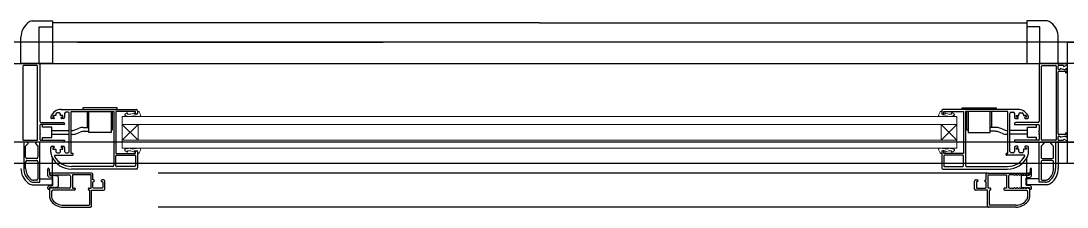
# Model space of a CAD drawing. Header units: millimetres. Extents: x 1.3 to 27.5, y 1.1 to 13.6.
# Drawn here: x 5.726 to 6.519, y 10.564 to 10.705 of the extents above; entities that cross this region are included whole.
import ezdxf

# ---------------------------------------------------------------- set-up
doc = ezdxf.new("R2010")
doc.units = ezdxf.units.MM
for name, color, linetype in [('U-00-Carpinteria-Ventana-Hoja', 1, 'Continuous'), ('U-00-Carpinteria-Ventana-Marco', 2, 'Continuous'), ('U-00-Carpinteria-Ventana-Vano', 1, 'Continuous'), ('U-00-Muro-PANELES MADERA', 36, 'Continuous')]:
    doc.layers.add(name, color=color, linetype=linetype)
doc.layers.add('U-00-Carpinteria-Ventana-Vidrio', color=132, linetype='Continuous', lineweight=9, transparency=0.8)

msp = doc.modelspace()

# ---------------------------------------------------------------- linework, layer by layer
at = {"layer": 'U-00-Carpinteria-Ventana-Hoja'}
for p, q in [((5.7986, 10.63904), (5.77271, 10.63904)), ((5.77271, 10.63904), (5.77271, 10.63775)), ((5.7986, 10.63775), (5.7986, 10.63904)), ((6.43947, 10.63775), (6.43947, 10.63904)), ((6.43947, 10.63904), (6.46536, 10.63904)), ((6.46536, 10.63904), (6.46536, 10.63775)), ((5.75061, 10.63078), (5.74927, 10.63078)), ((5.74991, 10.63217), (5.74991, 10.63197)), ((5.74991, 10.63197), (5.75061, 10.63197)), ((5.7522, 10.63317), (5.75071, 10.63317)), ((5.7522, 10.63416), (5.7522, 10.63317)), ((5.75461, 10.63516), (5.7532, 10.63516)), ((5.7556, 10.63317), (5.7556, 10.63416)), ((5.75737, 10.63317), (5.7556, 10.63317)), ((5.75632, 10.63774), (5.81304, 10.63775)), ((5.75667, 10.63197), (5.75737, 10.63197)), ((5.75787, 10.63078), (5.75667, 10.63078)), ((5.75737, 10.63197), (5.75737, 10.63317)), ((5.75887, 10.63476), (5.75887, 10.63177)), ((5.76136, 10.63575), (5.75986, 10.63575)), ((5.76235, 10.60588), (5.76235, 10.63476)), ((5.76385, 10.60439), (5.76385, 10.63625)), ((5.76385, 10.63625), (5.79611, 10.63625)), ((5.77271, 10.63775), (5.7986, 10.63775)), ((5.7762, 10.6241), (5.7762, 10.63625)), ((5.77729, 10.62012), (5.77729, 10.63625)), ((5.79402, 10.63625), (5.79402, 10.62012)), ((5.79512, 10.62261), (5.79512, 10.63625)), ((5.79611, 10.63625), (5.79611, 10.59542)), ((5.81254, 10.63625), (5.7976, 10.63625)), ((5.7976, 10.63625), (5.7976, 10.60439)), ((5.81254, 10.63426), (5.81254, 10.63625)), ((5.81329, 10.63426), (5.81254, 10.63426)), ((5.81404, 10.63675), (5.81404, 10.63501)), ((6.42404, 10.63675), (6.42404, 10.63501)), ((6.42478, 10.63426), (6.42553, 10.63426)), ((6.48175, 10.63774), (6.42503, 10.63775)), ((6.42553, 10.63426), (6.42553, 10.63625)), ((6.42553, 10.63625), (6.44047, 10.63625)), ((6.46536, 10.63775), (6.43947, 10.63775)), ((6.44047, 10.63625), (6.44047, 10.60439)), ((6.47422, 10.63625), (6.44196, 10.63625)), ((6.44196, 10.63625), (6.44196, 10.59542)), ((6.44296, 10.62261), (6.44296, 10.63625)), ((6.44405, 10.63625), (6.44405, 10.62012)), ((6.46078, 10.62012), (6.46078, 10.63625)), ((6.46188, 10.6241), (6.46188, 10.63625)), ((6.47422, 10.60439), (6.47422, 10.63625)), ((6.47572, 10.60588), (6.47572, 10.63476)), ((6.47671, 10.63575), (6.47821, 10.63575)), ((6.4792, 10.63476), (6.4792, 10.63177)), ((6.4802, 10.63078), (6.4814, 10.63078)), ((6.4807, 10.63197), (6.4807, 10.63317)), ((6.4807, 10.63317), (6.48247, 10.63317)), ((6.4814, 10.63197), (6.4807, 10.63197)), ((6.48247, 10.63317), (6.48247, 10.63416)), ((6.48346, 10.63516), (6.48487, 10.63516)), ((6.48587, 10.63416), (6.48587, 10.63317)), ((6.48587, 10.63317), (6.48736, 10.63317)), ((6.48817, 10.63197), (6.48746, 10.63197)), ((6.48746, 10.63078), (6.4888, 10.63078)), ((6.48817, 10.63217), (6.48817, 10.63197)), ((5.74214, 10.6243), (5.74214, 10.62629)), ((5.74911, 10.6243), (5.74214, 10.6243)), ((5.74911, 10.61634), (5.74911, 10.6243)), ((5.76734, 10.62242), (5.76992, 10.62349)), ((5.77298, 10.6241), (5.77729, 10.6241)), ((6.46509, 10.6241), (6.46078, 10.6241)), ((6.47073, 10.62242), (6.46815, 10.62349)), ((6.48896, 10.61634), (6.48896, 10.6243)), ((6.48896, 10.6243), (6.49593, 10.6243)), ((6.49593, 10.6243), (6.49593, 10.62629)), ((5.74214, 10.61434), (5.74214, 10.61634)), ((5.74214, 10.61634), (5.74911, 10.61634)), ((5.74911, 10.62181), (5.76235, 10.62181)), ((5.74911, 10.61883), (5.76235, 10.61883)), ((5.76385, 10.62181), (5.76429, 10.62181)), ((5.76385, 10.61883), (5.76493, 10.61883)), ((5.76799, 10.61944), (5.77057, 10.62051)), ((5.77362, 10.62112), (5.77729, 10.62112)), ((5.79402, 10.62012), (5.77729, 10.62012)), ((5.79402, 10.62211), (5.79462, 10.62211)), ((6.44405, 10.62211), (6.44345, 10.62211)), ((6.44405, 10.62012), (6.46078, 10.62012)), ((6.46445, 10.62112), (6.46078, 10.62112)), ((6.47008, 10.61944), (6.4675, 10.62051)), ((6.47422, 10.61883), (6.47314, 10.61883)), ((6.47422, 10.62181), (6.47378, 10.62181)), ((6.48896, 10.62181), (6.47572, 10.62181)), ((6.48896, 10.61883), (6.47572, 10.61883)), ((6.49593, 10.61634), (6.48896, 10.61634)), ((6.49593, 10.61434), (6.49593, 10.61634)), ((5.74831, 10.60529), (5.74831, 10.60887)), ((5.74931, 10.60986), (5.75058, 10.60986)), ((5.75058, 10.60867), (5.74991, 10.60867)), ((5.74991, 10.60867), (5.74991, 10.60747)), ((5.74991, 10.60747), (5.75217, 10.60747)), ((5.75217, 10.60747), (5.75217, 10.60588)), ((5.75565, 10.60588), (5.75565, 10.60747)), ((5.75565, 10.60747), (5.75737, 10.60747)), ((5.7567, 10.60986), (5.75787, 10.60986)), ((5.75737, 10.60867), (5.7567, 10.60867)), ((5.75737, 10.60747), (5.75737, 10.60867)), ((5.75887, 10.60887), (5.75887, 10.60588)), ((6.4792, 10.60887), (6.4792, 10.60588)), ((6.48137, 10.60986), (6.4802, 10.60986)), ((6.4807, 10.60747), (6.4807, 10.60867)), ((6.4807, 10.60867), (6.48137, 10.60867)), ((6.48242, 10.60747), (6.4807, 10.60747)), ((6.48242, 10.60588), (6.48242, 10.60747)), ((6.48817, 10.60747), (6.4859, 10.60747)), ((6.4859, 10.60747), (6.4859, 10.60588)), ((6.48876, 10.60986), (6.48749, 10.60986)), ((6.48749, 10.60867), (6.48817, 10.60867)), ((6.48817, 10.60867), (6.48817, 10.60747)), ((6.48976, 10.60529), (6.48976, 10.60887)), ((5.75161, 10.60289), (5.76484, 10.60289)), ((5.75317, 10.60489), (5.75465, 10.60489)), ((5.75986, 10.60489), (5.76136, 10.60489)), ((5.76484, 10.60439), (5.76385, 10.60439)), ((5.76534, 10.60339), (5.76534, 10.60389)), ((5.7976, 10.60439), (5.81254, 10.60439)), ((5.7976, 10.59493), (5.7976, 10.6024)), ((5.7981, 10.60289), (5.81204, 10.60289)), ((5.81254, 10.60439), (5.81254, 10.60638)), ((5.81254, 10.60638), (5.81329, 10.60638)), ((5.81254, 10.60239), (5.81254, 10.59493)), ((5.81404, 10.60563), (5.81404, 10.59343)), ((6.42404, 10.60563), (6.42404, 10.59343)), ((6.42553, 10.60638), (6.42478, 10.60638)), ((6.42553, 10.60439), (6.42553, 10.60638)), ((6.44047, 10.60439), (6.42553, 10.60439)), ((6.42553, 10.60239), (6.42553, 10.59493)), ((6.43997, 10.60289), (6.42603, 10.60289)), ((6.44047, 10.59493), (6.44047, 10.6024)), ((6.47273, 10.60339), (6.47273, 10.60389)), ((6.47323, 10.60439), (6.47422, 10.60439)), ((6.48646, 10.60289), (6.47323, 10.60289)), ((6.47821, 10.60489), (6.47671, 10.60489)), ((6.48491, 10.60489), (6.48342, 10.60489)), ((5.79512, 10.59443), (5.76413, 10.59443)), ((5.81304, 10.59244), (5.76413, 10.59244)), ((5.81204, 10.59443), (5.7981, 10.59443)), ((6.42503, 10.59244), (6.47394, 10.59244)), ((6.42603, 10.59443), (6.43997, 10.59443)), ((6.44296, 10.59443), (6.47394, 10.59443))]:
    msp.add_line(p, q, dxfattribs=at)
for centre, radius, start, end in [((5.74927, 10.63177), 0.000996, 160.52212, 269.99998), ((5.75631, 10.62928), 0.00846, 89.93343, 160.52212), ((5.75074, 10.63232), 0.000846, 92.10616, 190.20202), ((5.75061, 10.63137), 0.000597, 269.99998, 89.99998), ((5.7532, 10.63416), 0.000996, 89.99998, 179.99998), ((5.75461, 10.63416), 0.000996, 359.99998, 89.99998), ((5.75667, 10.63137), 0.000597, 89.99998, 269.99998), ((5.75787, 10.63177), 0.000996, 269.99998, 359.99998), ((5.75986, 10.63476), 0.000996, 90.0006, 179.99998), ((5.76136, 10.63476), 0.000996, 359.99998, 90.0006), ((5.81304, 10.63675), 0.000996, 359.99998, 90.00078), ((5.81329, 10.63501), 0.000747, 269.99998, 359.99998), ((6.42503, 10.63675), 0.000996, 89.99922, 180.00002), ((6.42478, 10.63501), 0.000747, 180.00002, 270.00002), ((6.47671, 10.63476), 0.000996, 89.9994, 180.00002), ((6.47821, 10.63476), 0.000996, 0.00002, 89.9994), ((6.4802, 10.63177), 0.000996, 180.00002, 270.00002), ((6.4814, 10.63137), 0.000597, 270.00002, 90.00002), ((6.48176, 10.62928), 0.00846, 19.47788, 90.06657), ((6.48346, 10.63416), 0.000996, 90.00002, 180.00002), ((6.48487, 10.63416), 0.000996, 0.00002, 90.00002), ((6.48746, 10.63137), 0.000597, 90.00002, 270.00002), ((6.48733, 10.63232), 0.000846, 349.79798, 87.89384), ((6.4888, 10.63177), 0.000996, 270.00002, 19.47788), ((5.77298, 10.61614), 0.00797, 89.99998, 112.55684), ((6.46509, 10.61614), 0.00797, 67.44316, 90.00002), ((5.76429, 10.62978), 0.00797, 269.99998, 292.55684), ((5.76493, 10.62679), 0.00797, 269.99998, 292.55684), ((5.77362, 10.61315), 0.00797, 89.99998, 112.55684), ((5.79462, 10.62261), 0.000498, 269.99998, 359.99998), ((6.44345, 10.62261), 0.000498, 180.00002, 270.00002), ((6.46445, 10.61315), 0.00797, 67.44316, 90.00002), ((6.47314, 10.62679), 0.00797, 247.44316, 270.00002), ((6.47378, 10.62978), 0.00797, 247.44316, 270.00002), ((5.74931, 10.60887), 0.000996, 89.99998, 179.99998), ((5.75058, 10.60927), 0.000597, 269.99998, 89.99998), ((5.7567, 10.60927), 0.000597, 89.99998, 269.99998), ((5.75787, 10.60887), 0.000996, 359.99998, 89.99998), ((6.4802, 10.60887), 0.000996, 90.00002, 180.00002), ((6.48137, 10.60927), 0.000597, 270.00002, 90.00002), ((6.48749, 10.60927), 0.000597, 90.00002, 270.00002), ((6.48876, 10.60887), 0.000996, 0.00002, 90.00002), ((5.75628, 10.60529), 0.00797, 179.99998, 206.28646), ((5.76413, 10.60917), 0.01673, 206.28646, 269.99998), ((5.75161, 10.6024), 0.000498, 89.9992, 208.39246), ((5.76413, 10.60917), 0.01474, 208.39246, 269.99998), ((5.75317, 10.60588), 0.000996, 179.99998, 269.99998), ((5.75465, 10.60588), 0.000996, 269.99998, 359.99998), ((5.75986, 10.60588), 0.000996, 179.99998, 269.99935), ((5.76136, 10.60588), 0.000996, 269.99935, 359.99998), ((5.76484, 10.60389), 0.000498, 359.99917, 89.99998), ((5.76484, 10.60339), 0.000498, 269.99917, 359.99917), ((5.7981, 10.6024), 0.000498, 89.99917, 179.99998), ((5.81204, 10.60239), 0.000498, 359.99998, 89.99917), ((5.81329, 10.60563), 0.000747, 359.99998, 89.99998), ((6.42478, 10.60563), 0.000747, 90.00002, 180.00002), ((6.42603, 10.60239), 0.000498, 90.00083, 180.00002), ((6.43997, 10.6024), 0.000498, 0.00002, 90.00083), ((6.47323, 10.60389), 0.000498, 90.00002, 180.00083), ((6.47323, 10.60339), 0.000498, 180.00083, 270.00083), ((6.47394, 10.60917), 0.01474, 270.00002, 331.60754), ((6.47394, 10.60917), 0.01673, 270.00002, 333.71354), ((6.47671, 10.60588), 0.000996, 180.00002, 270.00065), ((6.47821, 10.60588), 0.000996, 270.00065, 0.00002), ((6.48342, 10.60588), 0.000996, 180.00002, 270.00002), ((6.48491, 10.60588), 0.000996, 270.00002, 0.00002), ((6.48646, 10.6024), 0.000498, 331.60754, 90.0008), ((6.48179, 10.60529), 0.00797, 333.71354, 0.00002), ((5.79512, 10.59542), 0.000996, 269.99998, 359.99998), ((5.7981, 10.59493), 0.000498, 179.99998, 269.99998), ((5.81204, 10.59493), 0.000498, 269.99998, 359.99998), ((5.81304, 10.59343), 0.000996, 269.99998, 359.99998), ((6.42503, 10.59343), 0.000996, 180.00002, 270.00002), ((6.42603, 10.59493), 0.000498, 180.00002, 270.00002), ((6.43997, 10.59493), 0.000498, 270.00002, 0.00002), ((6.44296, 10.59542), 0.000996, 180.00002, 270.00002)]:
    msp.add_arc(centre, radius, start, end, dxfattribs=at)
at = {"layer": 'U-00-Carpinteria-Ventana-Marco'}
for p, q in [((5.73425, 10.70496), (5.74961, 10.70496)), ((5.74961, 10.70496), (5.74961, 10.6726)), ((6.11904, 10.70346), (5.74961, 10.70346)), ((6.11904, 10.70346), (6.48846, 10.70346)), ((6.48846, 10.70496), (6.48846, 10.6726)), ((6.50382, 10.70496), (6.48846, 10.70496)), ((5.73965, 10.6726), (5.73965, 10.70048)), ((5.73965, 10.70048), (5.74961, 10.70048)), ((6.49842, 10.70048), (6.48846, 10.70048)), ((6.49842, 10.6726), (6.49842, 10.70048)), ((5.72571, 10.6726), (5.72571, 10.69251)), ((6.51236, 10.6726), (6.51236, 10.69251)), ((5.71904, 10.6726), (5.74015, 10.6726)), ((5.74961, 10.6726), (5.72571, 10.6726)), ((5.7272, 10.67061), (5.7272, 10.61484)), ((5.73786, 10.67111), (5.7277, 10.67111)), ((5.73835, 10.61484), (5.73835, 10.67061)), ((5.74015, 10.6726), (5.74015, 10.62878)), ((6.48846, 10.6726), (6.51236, 10.6726)), ((6.51904, 10.6726), (6.49792, 10.6726)), ((6.49792, 10.6726), (6.49792, 10.62878)), ((6.49972, 10.61484), (6.49972, 10.67061)), ((6.50021, 10.67111), (6.51037, 10.67111)), ((6.51087, 10.67061), (6.51087, 10.61484)), ((6.51236, 10.66842), (6.51236, 10.67091)), ((6.51286, 10.6714), (6.51595, 10.6714)), ((6.51595, 10.6714), (6.51636, 10.67068)), ((6.51704, 10.6705), (6.51879, 10.67151)), ((6.51904, 10.67194), (6.51904, 10.6726)), ((6.51904, 10.6726), (6.51904, 10.67194)), ((6.51236, 10.64422), (6.51236, 10.66623)), ((6.51356, 10.66792), (6.51286, 10.66792)), ((6.51286, 10.66672), (6.51784, 10.66672)), ((6.51356, 10.66812), (6.51356, 10.66792)), ((6.51455, 10.66861), (6.51406, 10.66861)), ((6.51715, 10.66792), (6.51455, 10.66861)), ((6.51804, 10.66792), (6.51715, 10.66792)), ((6.51784, 10.66672), (6.51784, 10.66553)), ((6.51784, 10.66553), (6.51904, 10.66622)), ((6.51904, 10.66861), (6.51804, 10.66861)), ((6.51804, 10.66861), (6.51804, 10.66792)), ((6.51904, 10.66622), (6.51904, 10.66861)), ((6.51236, 10.61922), (6.51236, 10.64422)), ((5.74015, 10.6258), (5.74015, 10.62181)), ((5.75887, 10.62629), (5.74064, 10.62629)), ((5.74114, 10.62779), (5.75787, 10.62779)), ((5.75887, 10.62679), (5.75887, 10.62629)), ((6.4792, 10.62679), (6.4792, 10.62629)), ((6.4792, 10.62629), (6.49743, 10.62629)), ((6.49693, 10.62779), (6.4802, 10.62779)), ((6.49792, 10.6258), (6.49792, 10.62181)), ((5.74015, 10.62181), (5.74064, 10.62132)), ((5.74064, 10.62132), (5.74015, 10.62082)), ((5.74015, 10.62082), (5.74015, 10.61982)), ((5.74015, 10.61982), (5.74064, 10.61932)), ((5.74064, 10.61932), (5.74015, 10.61883)), ((5.74015, 10.61883), (5.74015, 10.61484)), ((6.49792, 10.62181), (6.49743, 10.62132)), ((6.49743, 10.62132), (6.49792, 10.62082)), ((6.49792, 10.61982), (6.49743, 10.61932)), ((6.49743, 10.61932), (6.49792, 10.61883)), ((6.49792, 10.62082), (6.49792, 10.61982)), ((6.49792, 10.61883), (6.49792, 10.61484)), ((6.51236, 10.61454), (6.51236, 10.61703)), ((6.51244, 10.6156), (6.51244, 10.61559)), ((6.51784, 10.61873), (6.51286, 10.61873)), ((6.51286, 10.61753), (6.51356, 10.61753)), ((6.51356, 10.61753), (6.51356, 10.61733)), ((6.51406, 10.61684), (6.51455, 10.61684)), ((6.51455, 10.61684), (6.51715, 10.61753)), ((6.51636, 10.61477), (6.51595, 10.61405)), ((6.51879, 10.61394), (6.51704, 10.61495)), ((6.51715, 10.61753), (6.51804, 10.61753)), ((6.51904, 10.61923), (6.51784, 10.61992)), ((6.51784, 10.61992), (6.51784, 10.61873)), ((6.51804, 10.61753), (6.51804, 10.61684)), ((6.51804, 10.61684), (6.51904, 10.61684)), ((6.51904, 10.61684), (6.51904, 10.61923)), ((5.75787, 10.61285), (5.71904, 10.61285)), ((5.74961, 10.61285), (5.72571, 10.61285)), ((5.7277, 10.61434), (5.73786, 10.61434)), ((5.7278, 10.61285), (5.7278, 10.59293)), ((5.72899, 10.61285), (5.7278, 10.61285)), ((5.73128, 10.61245), (5.72899, 10.61285)), ((5.72929, 10.60986), (5.73128, 10.61185)), ((5.72929, 10.6014), (5.72929, 10.60986)), ((5.73128, 10.61185), (5.73128, 10.61245)), ((5.73895, 10.61285), (5.73666, 10.61245)), ((5.73666, 10.61245), (5.73666, 10.61185)), ((5.73666, 10.61185), (5.73865, 10.60986)), ((5.73865, 10.60986), (5.73865, 10.6014)), ((5.74015, 10.61285), (5.73895, 10.61285)), ((5.74015, 10.58248), (5.74015, 10.61285)), ((5.74064, 10.61434), (5.75887, 10.61434)), ((5.75887, 10.61434), (5.75887, 10.61385)), ((6.49743, 10.61434), (6.4792, 10.61434)), ((6.4792, 10.61434), (6.4792, 10.61385)), ((6.4802, 10.61285), (6.51904, 10.61285)), ((6.48846, 10.61285), (6.51236, 10.61285)), ((6.49792, 10.58248), (6.49792, 10.61285)), ((6.49792, 10.61285), (6.49912, 10.61285)), ((6.49912, 10.61285), (6.50141, 10.61245)), ((6.50141, 10.61185), (6.49942, 10.60986)), ((6.49942, 10.60986), (6.49942, 10.6014)), ((6.51037, 10.61434), (6.50021, 10.61434)), ((6.50141, 10.61245), (6.50141, 10.61185)), ((6.50679, 10.61245), (6.50908, 10.61285)), ((6.50679, 10.61185), (6.50679, 10.61245)), ((6.50878, 10.60986), (6.50679, 10.61185)), ((6.50878, 10.6014), (6.50878, 10.60986)), ((6.50908, 10.61285), (6.51027, 10.61285)), ((6.51027, 10.61285), (6.51027, 10.59293)), ((6.51236, 10.61285), (6.51236, 10.59293)), ((6.51595, 10.61405), (6.51286, 10.61405)), ((6.51904, 10.61285), (6.51904, 10.61351)), ((6.51904, 10.61285), (6.51904, 10.61351)), ((6.55787, 10.61285), (6.51904, 10.61285)), ((5.73766, 10.6004), (5.73029, 10.6004)), ((5.73029, 10.59891), (5.73766, 10.59891)), ((5.74961, 10.58049), (5.74961, 10.60087)), ((6.48846, 10.58049), (6.48846, 10.60087)), ((6.50041, 10.6004), (6.50778, 10.6004)), ((6.50778, 10.59891), (6.50041, 10.59891)), ((5.72929, 10.59293), (5.72929, 10.59791)), ((5.73865, 10.59791), (5.73865, 10.58497)), ((5.74599, 10.58734), (5.74599, 10.59244)), ((5.74649, 10.59294), (5.74653, 10.59294)), ((5.74703, 10.59248), (5.74737, 10.58838)), ((6.49104, 10.59248), (6.4907, 10.58838)), ((6.49158, 10.59294), (6.49154, 10.59294)), ((6.49208, 10.58734), (6.49208, 10.59244)), ((6.49942, 10.59791), (6.49942, 10.58497)), ((6.50878, 10.59293), (6.50878, 10.59791)), ((5.73766, 10.58397), (5.73544, 10.58397)), ((5.74015, 10.58497), (5.74961, 10.58497)), ((5.74954, 10.58602), (5.74687, 10.58636)), ((5.77935, 10.58945), (5.74824, 10.58945)), ((5.74824, 10.58796), (5.74848, 10.58796)), ((5.74836, 10.58746), (5.74898, 10.58746)), ((5.74848, 10.58796), (5.74898, 10.58746)), ((5.74898, 10.58746), (5.74948, 10.58796)), ((5.74898, 10.58746), (5.74948, 10.58796)), ((5.74948, 10.58796), (5.75048, 10.58796)), ((5.74948, 10.58796), (5.74998, 10.58746)), ((5.74998, 10.58746), (5.75097, 10.58746)), ((5.74998, 10.58043), (5.74998, 10.58553)), ((5.75048, 10.58796), (5.75097, 10.58746)), ((5.75097, 10.58746), (5.75147, 10.58796)), ((5.75097, 10.58746), (5.75147, 10.58796)), ((5.75147, 10.58796), (5.75247, 10.58796)), ((5.75147, 10.58796), (5.75197, 10.58746)), ((5.75197, 10.58746), (5.75297, 10.58746)), ((5.75247, 10.58796), (5.75297, 10.58746)), ((5.75297, 10.58746), (5.75346, 10.58796)), ((5.75346, 10.58796), (5.75446, 10.58796)), ((5.75396, 10.58647), (5.75396, 10.57949)), ((5.75446, 10.58796), (5.75496, 10.58746)), ((5.75496, 10.58746), (5.75545, 10.58796)), ((5.75545, 10.58796), (5.75645, 10.58796)), ((5.75645, 10.58796), (5.75695, 10.58746)), ((5.75695, 10.58746), (5.75745, 10.58796)), ((5.75745, 10.58796), (5.75844, 10.58796)), ((5.75844, 10.58796), (5.75894, 10.58746)), ((5.75894, 10.58746), (5.75944, 10.58796)), ((5.75944, 10.58796), (5.76243, 10.58796)), ((5.76342, 10.58696), (5.76342, 10.579)), ((5.77886, 10.58796), (5.76491, 10.58796)), ((5.76491, 10.58796), (5.76491, 10.578)), ((5.77886, 10.578), (5.77886, 10.58796)), ((5.78035, 10.58418), (5.78035, 10.58846)), ((5.78095, 10.58418), (5.78035, 10.58418)), ((5.78832, 10.58418), (5.78712, 10.58418)), ((5.78931, 10.5775), (5.78931, 10.58318)), ((6.45872, 10.58945), (5.82988, 10.58945)), ((6.44876, 10.5775), (6.44876, 10.58318)), ((6.44976, 10.58418), (6.45095, 10.58418)), ((6.45712, 10.58418), (6.45772, 10.58418)), ((6.45772, 10.58418), (6.45772, 10.58846)), ((6.45872, 10.58945), (6.48984, 10.58945)), ((6.45922, 10.58796), (6.47316, 10.58796)), ((6.45922, 10.578), (6.45922, 10.58796)), ((6.47316, 10.58796), (6.47316, 10.578)), ((6.47465, 10.58696), (6.47465, 10.579)), ((6.47863, 10.58796), (6.47565, 10.58796)), ((6.47913, 10.58746), (6.47863, 10.58796)), ((6.47963, 10.58796), (6.47913, 10.58746)), ((6.48062, 10.58796), (6.47963, 10.58796)), ((6.48112, 10.58746), (6.48062, 10.58796)), ((6.48162, 10.58796), (6.48112, 10.58746)), ((6.48262, 10.58796), (6.48162, 10.58796)), ((6.48311, 10.58746), (6.48262, 10.58796)), ((6.48361, 10.58796), (6.48311, 10.58746)), ((6.48461, 10.58796), (6.48361, 10.58796)), ((6.48411, 10.58647), (6.48411, 10.57949)), ((6.48511, 10.58746), (6.48461, 10.58796)), ((6.4856, 10.58796), (6.48511, 10.58746)), ((6.4861, 10.58746), (6.48511, 10.58746)), ((6.4866, 10.58796), (6.4856, 10.58796)), ((6.4866, 10.58796), (6.4861, 10.58746)), ((6.4871, 10.58746), (6.4866, 10.58796)), ((6.4871, 10.58746), (6.4866, 10.58796)), ((6.4876, 10.58796), (6.4871, 10.58746)), ((6.48809, 10.58746), (6.4871, 10.58746)), ((6.48859, 10.58796), (6.4876, 10.58796)), ((6.48859, 10.58796), (6.48809, 10.58746)), ((6.48809, 10.58043), (6.48809, 10.58553)), ((6.49792, 10.58497), (6.48846, 10.58497)), ((6.48853, 10.58602), (6.4912, 10.58636)), ((6.48909, 10.58746), (6.48859, 10.58796)), ((6.48909, 10.58746), (6.48859, 10.58796)), ((6.48959, 10.58796), (6.48909, 10.58746)), ((6.48971, 10.58746), (6.48909, 10.58746)), ((6.48984, 10.58796), (6.48959, 10.58796)), ((6.50041, 10.58397), (6.50263, 10.58397)), ((5.73425, 10.58049), (5.74961, 10.58049)), ((5.73544, 10.58248), (5.74015, 10.58248)), ((5.74599, 10.578), (5.74599, 10.57862)), ((5.74687, 10.5796), (5.74954, 10.57994)), ((5.74749, 10.57701), (5.74699, 10.57701)), ((5.74898, 10.5785), (5.74749, 10.5785)), ((5.74749, 10.5785), (5.74749, 10.57701)), ((5.74749, 10.5775), (5.74749, 10.5712)), ((5.74848, 10.578), (5.74799, 10.578)), ((5.74898, 10.5785), (5.74848, 10.578)), ((5.74948, 10.578), (5.74898, 10.5785)), ((5.74948, 10.578), (5.74898, 10.5785)), ((5.74898, 10.57551), (5.74898, 10.5712)), ((5.74998, 10.5785), (5.74948, 10.578)), ((5.75048, 10.578), (5.74948, 10.578)), ((5.75097, 10.5785), (5.74998, 10.5785)), ((5.76641, 10.57651), (5.74998, 10.57651)), ((5.75097, 10.5785), (5.75048, 10.578)), ((5.75147, 10.578), (5.75097, 10.5785)), ((5.75147, 10.578), (5.75097, 10.5785)), ((5.75197, 10.5785), (5.75147, 10.578)), ((5.75247, 10.578), (5.75147, 10.578)), ((5.75297, 10.5785), (5.75197, 10.5785)), ((5.75297, 10.5785), (5.75247, 10.578)), ((5.75346, 10.578), (5.75297, 10.5785)), ((5.75446, 10.578), (5.75346, 10.578)), ((5.75496, 10.5785), (5.75446, 10.578)), ((5.75545, 10.578), (5.75496, 10.5785)), ((5.75645, 10.578), (5.75545, 10.578)), ((5.75695, 10.5785), (5.75645, 10.578)), ((5.75745, 10.578), (5.75695, 10.5785)), ((5.75844, 10.578), (5.75745, 10.578)), ((5.75894, 10.5785), (5.75844, 10.578)), ((5.75944, 10.578), (5.75894, 10.5785)), ((5.76243, 10.578), (5.75944, 10.578)), ((5.76491, 10.578), (5.76641, 10.578)), ((5.76691, 10.5775), (5.76691, 10.57701)), ((5.77686, 10.57701), (5.77686, 10.5775)), ((5.77736, 10.578), (5.77886, 10.578)), ((5.77786, 10.56555), (5.77786, 10.57601)), ((5.77935, 10.56456), (5.77935, 10.57651)), ((5.77935, 10.57651), (5.78832, 10.57651)), ((5.78035, 10.5785), (5.78035, 10.58248)), ((5.78085, 10.58298), (5.78095, 10.58298)), ((5.78732, 10.578), (5.78085, 10.578)), ((5.78712, 10.58298), (5.78732, 10.58298)), ((5.78782, 10.58248), (5.78782, 10.5785)), ((6.45872, 10.57651), (6.44976, 10.57651)), ((6.45025, 10.58248), (6.45025, 10.5785)), ((6.45095, 10.58298), (6.45075, 10.58298)), ((6.45075, 10.578), (6.45722, 10.578)), ((6.45722, 10.58298), (6.45712, 10.58298)), ((6.45772, 10.5785), (6.45772, 10.58248)), ((6.45872, 10.56456), (6.45872, 10.57651)), ((6.46071, 10.578), (6.45922, 10.578)), ((6.46021, 10.56555), (6.46021, 10.57601)), ((6.46121, 10.57701), (6.46121, 10.5775)), ((6.47116, 10.5775), (6.47116, 10.57701)), ((6.47316, 10.578), (6.47166, 10.578)), ((6.47166, 10.57651), (6.48809, 10.57651)), ((6.47565, 10.578), (6.47863, 10.578)), ((6.47863, 10.578), (6.47913, 10.5785)), ((6.47913, 10.5785), (6.47963, 10.578)), ((6.47963, 10.578), (6.48062, 10.578)), ((6.48062, 10.578), (6.48112, 10.5785)), ((6.48112, 10.5785), (6.48162, 10.578)), ((6.48162, 10.578), (6.48262, 10.578)), ((6.48262, 10.578), (6.48311, 10.5785)), ((6.48311, 10.5785), (6.48361, 10.578)), ((6.48361, 10.578), (6.48461, 10.578)), ((6.48461, 10.578), (6.48511, 10.5785)), ((6.48511, 10.5785), (6.4856, 10.578)), ((6.48511, 10.5785), (6.4861, 10.5785)), ((6.4856, 10.578), (6.4866, 10.578)), ((6.4861, 10.5785), (6.4866, 10.578)), ((6.4866, 10.578), (6.4871, 10.5785)), ((6.4866, 10.578), (6.4871, 10.5785)), ((6.4871, 10.5785), (6.4876, 10.578)), ((6.4871, 10.5785), (6.48809, 10.5785)), ((6.4876, 10.578), (6.48859, 10.578)), ((6.48809, 10.5785), (6.48859, 10.578)), ((6.50382, 10.58049), (6.48846, 10.58049)), ((6.4912, 10.5796), (6.48853, 10.57994)), ((6.48859, 10.578), (6.48909, 10.5785)), ((6.48859, 10.578), (6.48909, 10.5785)), ((6.48909, 10.5785), (6.48959, 10.578)), ((6.48909, 10.5785), (6.49058, 10.5785)), ((6.48909, 10.57551), (6.48909, 10.5712)), ((6.48959, 10.578), (6.49008, 10.578)), ((6.49058, 10.5785), (6.49058, 10.57701)), ((6.49058, 10.5775), (6.49058, 10.5712)), ((6.49058, 10.57701), (6.49108, 10.57701)), ((6.49208, 10.578), (6.49208, 10.57862)), ((6.50263, 10.58248), (6.49792, 10.58248)), ((5.75794, 10.56506), (5.77736, 10.56506)), ((5.75794, 10.56356), (5.77836, 10.56356)), ((6.45971, 10.56356), (5.82988, 10.56356)), ((6.48013, 10.56356), (6.45971, 10.56356)), ((6.48013, 10.56506), (6.46071, 10.56506))]:
    msp.add_line(p, q, dxfattribs=at)
for centre, radius, start, end in [((5.73975, 10.69251), 0.01404, 128.21319, 179.99998), ((5.73544, 10.69799), 0.00707, 99.62761, 128.21319), ((6.50263, 10.69799), 0.00707, 51.78681, 80.37239), ((6.49832, 10.69251), 0.01404, 0.00002, 51.78681), ((5.7277, 10.67061), 0.000498, 89.99998, 179.99998), ((5.73786, 10.67061), 0.000498, 359.99998, 89.99998), ((6.50021, 10.67061), 0.000498, 90.00002, 180.00002), ((6.51037, 10.67061), 0.000498, 0.00002, 90.00002), ((6.51286, 10.67091), 0.000498, 90.00002, 180.00002), ((6.5168, 10.67093), 0.000498, 210.00002, 300.00002), ((6.51854, 10.67194), 0.000498, 300.00002, 0.00002), ((6.51286, 10.66842), 0.000498, 180.00002, 270.00002), ((6.51286, 10.66623), 0.000498, 90.00002, 180.00002), ((6.51406, 10.66812), 0.000498, 90.00002, 180.00002), ((5.74114, 10.62878), 0.000996, 179.99998, 269.99998), ((5.74064, 10.6258), 0.000498, 89.99998, 179.99998), ((5.75787, 10.62679), 0.000996, 359.99998, 89.99998), ((6.4802, 10.62679), 0.000996, 90.00002, 180.00002), ((6.49693, 10.62878), 0.000996, 270.00002, 0.00002), ((6.49743, 10.6258), 0.000498, 0.00002, 90.00002), ((5.7277, 10.61484), 0.000498, 179.99998, 269.99998), ((5.73786, 10.61484), 0.000498, 269.99998, 359.99998), ((5.74064, 10.61484), 0.000498, 179.99998, 269.99998), ((6.49743, 10.61484), 0.000498, 270.00002, 0.00002), ((6.50021, 10.61484), 0.000498, 180.00002, 270.00002), ((6.51037, 10.61484), 0.000498, 270.00002, 0.00002), ((6.51286, 10.61922), 0.000498, 180.00002, 270.00002), ((6.51286, 10.61703), 0.000498, 90.00002, 180.00002), ((6.51406, 10.61733), 0.000498, 180.00002, 270.00002), ((6.5168, 10.61452), 0.000498, 60.00002, 150.00002), ((5.75787, 10.61385), 0.000996, 269.99998, 359.99998), ((6.4802, 10.61385), 0.000996, 180.00002, 270.00002), ((6.51286, 10.61454), 0.000498, 180.00002, 270.00002), ((6.51854, 10.61351), 0.000498, 0.00002, 60.00002), ((5.73029, 10.6014), 0.000996, 179.99998, 269.99998), ((5.73029, 10.59791), 0.000996, 89.99998, 179.99998), ((5.73766, 10.6014), 0.000996, 269.99998, 359.99998), ((5.73766, 10.59791), 0.000996, 359.99998, 89.99998), ((6.50041, 10.6014), 0.000996, 180.00002, 270.00002), ((6.50041, 10.59791), 0.000996, 90.00002, 180.00002), ((6.50778, 10.6014), 0.000996, 270.00002, 0.00002), ((6.50778, 10.59791), 0.000996, 0.00002, 90.00002), ((5.73975, 10.59293), 0.01404, 179.99998, 231.78676), ((5.73975, 10.59293), 0.01195, 179.99998, 231.78676), ((5.73975, 10.59293), 0.01046, 179.99998, 231.78676), ((5.74649, 10.59244), 0.000498, 89.99998, 179.99998), ((5.74653, 10.59244), 0.000498, 4.72011, 89.99998), ((6.49154, 10.59244), 0.000498, 90.00002, 175.27989), ((6.49158, 10.59244), 0.000498, 0.00002, 90.00002), ((6.49832, 10.59293), 0.01046, 308.21324, 0.00002), ((6.49832, 10.59293), 0.01195, 308.21324, 0.00002), ((6.49832, 10.59293), 0.01404, 308.21324, 0.00002), ((5.73544, 10.58746), 0.00498, 231.78676, 269.99998), ((5.73544, 10.58746), 0.00349, 231.78676, 269.99998), ((5.73766, 10.58497), 0.000996, 269.99998, 359.99998), ((5.74699, 10.58734), 0.000996, 179.99998, 262.87496), ((5.74836, 10.58846), 0.000996, 184.72011, 269.99998), ((5.74824, 10.58871), 0.000747, 89.99998, 269.99998), ((5.74948, 10.58553), 0.000498, 359.99998, 82.87496), ((5.75297, 10.58647), 0.000996, 359.99998, 89.99998), ((5.76243, 10.58696), 0.000996, 359.99998, 89.99998), ((5.77935, 10.58846), 0.000996, 359.99998, 89.99998), ((5.78095, 10.58358), 0.000597, 269.99998, 89.99998), ((5.78712, 10.58358), 0.000597, 89.99998, 269.99998), ((5.78832, 10.58318), 0.000996, 359.99998, 89.99998), ((6.44976, 10.58318), 0.000996, 90.00002, 180.00002), ((6.45095, 10.58358), 0.000597, 270.00002, 90.00002), ((6.45712, 10.58358), 0.000597, 90.00002, 270.00002), ((6.45872, 10.58846), 0.000996, 90.00002, 180.00002), ((6.47565, 10.58696), 0.000996, 90.00002, 180.00002), ((6.48511, 10.58647), 0.000996, 90.00002, 180.00002), ((6.48859, 10.58553), 0.000498, 97.12504, 180.00002), ((6.48971, 10.58846), 0.000996, 270.00002, 355.27989), ((6.48984, 10.58871), 0.000747, 270.00002, 90.00002), ((6.49108, 10.58734), 0.000996, 277.12504, 0.00002), ((6.50041, 10.58497), 0.000996, 180.00002, 270.00002), ((6.50263, 10.58746), 0.00349, 270.00002, 308.21324), ((6.50263, 10.58746), 0.00498, 270.00002, 308.21324), ((5.73544, 10.58746), 0.00707, 231.78676, 260.37234), ((5.74699, 10.57862), 0.000996, 97.12499, 179.99998), ((5.74699, 10.578), 0.000996, 179.99998, 269.99998), ((5.74799, 10.5775), 0.000498, 89.99998, 179.99998), ((5.74998, 10.57551), 0.000996, 89.99998, 179.99998), ((5.74948, 10.58043), 0.000498, 277.12499, 359.99998), ((5.75297, 10.57949), 0.000996, 269.99998, 359.99998), ((5.76243, 10.579), 0.000996, 269.99998, 359.99998), ((5.76641, 10.5775), 0.000498, 359.99998, 89.99998), ((5.76641, 10.57701), 0.000498, 269.99998, 359.99998), ((5.77736, 10.5775), 0.000498, 89.99998, 179.99998), ((5.77736, 10.57701), 0.000498, 179.99998, 269.99998), ((5.77736, 10.57601), 0.000498, 359.99998, 89.99998), ((5.78085, 10.58248), 0.000498, 89.99998, 179.99998), ((5.78085, 10.5785), 0.000498, 179.99998, 269.99998), ((5.78732, 10.58248), 0.000498, 359.99998, 89.99998), ((5.78732, 10.5785), 0.000498, 269.99998, 359.99998), ((5.78832, 10.5775), 0.000996, 269.99998, 359.99998), ((6.44976, 10.5775), 0.000996, 180.00002, 270.00002), ((6.45075, 10.58248), 0.000498, 90.00002, 180.00002), ((6.45075, 10.5785), 0.000498, 180.00002, 270.00002), ((6.45722, 10.58248), 0.000498, 0.00002, 90.00002), ((6.45722, 10.5785), 0.000498, 270.00002, 0.00002), ((6.46071, 10.57601), 0.000498, 90.00002, 180.00002), ((6.46071, 10.5775), 0.000498, 0.00002, 90.00002), ((6.46071, 10.57701), 0.000498, 270.00002, 0.00002), ((6.47166, 10.5775), 0.000498, 90.00002, 180.00002), ((6.47166, 10.57701), 0.000498, 180.00002, 270.00002), ((6.47565, 10.579), 0.000996, 180.00002, 270.00002), ((6.48511, 10.57949), 0.000996, 180.00002, 270.00002), ((6.48859, 10.58043), 0.000498, 180.00002, 262.87501), ((6.48809, 10.57551), 0.000996, 0.00002, 90.00002), ((6.49008, 10.5775), 0.000498, 0.00002, 90.00002), ((6.49108, 10.578), 0.000996, 270.00002, 0.00002), ((6.49108, 10.57862), 0.000996, 0.00002, 82.87501), ((6.50263, 10.58746), 0.00707, 279.62766, 308.21324), ((5.75247, 10.5712), 0.00498, 179.99998, 218.21319), ((5.75794, 10.57551), 0.01195, 218.21319, 269.99998), ((5.75247, 10.5712), 0.00349, 179.99998, 218.21319), ((5.75794, 10.57551), 0.01046, 218.21319, 269.99998), ((6.48013, 10.57551), 0.01046, 270.00002, 321.78681), ((6.48013, 10.57551), 0.01195, 270.00002, 321.78681), ((6.4856, 10.5712), 0.00349, 321.78681, 0.00002), ((6.4856, 10.5712), 0.00498, 321.78681, 0.00002), ((5.77736, 10.56555), 0.000498, 269.99998, 359.99998), ((5.77836, 10.56456), 0.000996, 269.99998, 359.99998), ((6.45971, 10.56456), 0.000996, 180.00002, 270.00002), ((6.46071, 10.56555), 0.000498, 180.00002, 270.00002)]:
    msp.add_arc(centre, radius, start, end, dxfattribs=at)
at = {"layer": 'U-00-Carpinteria-Ventana-Vano'}
for points in [[(6.51904, 10.61285), (5.71904, 10.61285), (5.71904, 10.6726), (6.51904, 10.6726)], [(6.51904, 10.61285), (7.31904, 10.61285), (7.31904, 10.6726), (6.51904, 10.6726)]]:
    msp.add_lwpolyline(points, close=True, dxfattribs=at)
at = {"layer": 'U-00-Carpinteria-Ventana-Vidrio'}
for p, q in [((5.80258, 10.62629), (5.80258, 10.63227)), ((5.80258, 10.63227), (6.11904, 10.63227)), ((5.80448, 10.63384), (5.80448, 10.63366)), ((5.80592, 10.63516), (5.80468, 10.63424)), ((5.80482, 10.63319), (5.80708, 10.63247)), ((5.80657, 10.63526), (5.80622, 10.63526)), ((5.80657, 10.63426), (5.80657, 10.63526)), ((5.80906, 10.63426), (5.80657, 10.63426)), ((5.81155, 10.63526), (5.80906, 10.63426)), ((5.81155, 10.63426), (5.81155, 10.63526)), ((5.81404, 10.63426), (5.81155, 10.63426)), ((5.81404, 10.63575), (5.81404, 10.63426)), ((5.81485, 10.63625), (5.81453, 10.63625)), ((5.81652, 10.63331), (5.81531, 10.63596)), ((6.43549, 10.63227), (6.11904, 10.63227)), ((6.42155, 10.63331), (6.42276, 10.63596)), ((6.42322, 10.63625), (6.42354, 10.63625)), ((6.42404, 10.63575), (6.42404, 10.63426)), ((6.42404, 10.63426), (6.42653, 10.63426)), ((6.42653, 10.63426), (6.42653, 10.63526)), ((6.42653, 10.63526), (6.42901, 10.63426)), ((6.42901, 10.63426), (6.4315, 10.63426)), ((6.43325, 10.63319), (6.431, 10.63247)), ((6.4315, 10.63426), (6.4315, 10.63526)), ((6.4315, 10.63526), (6.43185, 10.63526)), ((6.43215, 10.63516), (6.43339, 10.63424)), ((6.4336, 10.63384), (6.4336, 10.63366)), ((6.43549, 10.62629), (6.43549, 10.63227)), ((5.81453, 10.61434), (5.80258, 10.62629)), ((5.81453, 10.62629), (5.80258, 10.61434)), ((5.80258, 10.61434), (5.80258, 10.62629)), ((6.11904, 10.62629), (5.80258, 10.62629)), ((5.81453, 10.62629), (5.81453, 10.61434)), ((6.11904, 10.62629), (6.43549, 10.62629)), ((6.42354, 10.61434), (6.43549, 10.62629)), ((6.42354, 10.62629), (6.43549, 10.61434)), ((6.42354, 10.62629), (6.42354, 10.61434)), ((6.43549, 10.61434), (6.43549, 10.62629)), ((5.80258, 10.60837), (5.80258, 10.61434)), ((5.80258, 10.61434), (6.11904, 10.61434)), ((6.11904, 10.60837), (5.80258, 10.60837)), ((5.80448, 10.6068), (5.80448, 10.60697)), ((5.80482, 10.60745), (5.80708, 10.60816)), ((5.81652, 10.60732), (5.81531, 10.60468)), ((6.43549, 10.61434), (6.11904, 10.61434)), ((6.11904, 10.60837), (6.43549, 10.60837)), ((6.42155, 10.60732), (6.42276, 10.60468)), ((6.43325, 10.60745), (6.431, 10.60816)), ((6.4336, 10.6068), (6.4336, 10.60697)), ((6.43549, 10.60837), (6.43549, 10.61434)), ((5.80592, 10.60548), (5.80468, 10.60639)), ((5.80657, 10.60538), (5.80622, 10.60538)), ((5.80906, 10.60638), (5.80657, 10.60638)), ((5.80657, 10.60638), (5.80657, 10.60538)), ((5.81155, 10.60538), (5.80906, 10.60638)), ((5.81404, 10.60638), (5.81155, 10.60638)), ((5.81155, 10.60638), (5.81155, 10.60538)), ((5.81404, 10.60488), (5.81404, 10.60638)), ((5.81485, 10.60439), (5.81453, 10.60439)), ((6.42322, 10.60439), (6.42354, 10.60439)), ((6.42404, 10.60488), (6.42404, 10.60638)), ((6.42404, 10.60638), (6.42653, 10.60638)), ((6.42653, 10.60638), (6.42653, 10.60538)), ((6.42653, 10.60538), (6.42901, 10.60638)), ((6.42901, 10.60638), (6.4315, 10.60638)), ((6.4315, 10.60638), (6.4315, 10.60538)), ((6.4315, 10.60538), (6.43185, 10.60538)), ((6.43215, 10.60548), (6.43339, 10.60639))]:
    msp.add_line(p, q, dxfattribs=at)
for centre, radius, start, end in [((5.80497, 10.63384), 0.000498, 126.3268, 179.99998), ((5.80497, 10.63366), 0.000498, 179.99998, 252.34985), ((5.80622, 10.63476), 0.000498, 89.99998, 126.3268), ((5.80738, 10.63342), 0.000996, 252.34985, 281.52389), ((5.81125, 10.61444), 0.01837, 77.22793, 101.52389), ((5.81453, 10.63575), 0.000498, 89.99998, 179.99998), ((5.81485, 10.63575), 0.000498, 24.71742, 89.99998), ((5.81553, 10.63333), 0.000996, 257.22793, 358.91364), ((6.42254, 10.63333), 0.000996, 181.08636, 282.77207), ((6.42322, 10.63575), 0.000498, 90.00002, 155.28258), ((6.42682, 10.61444), 0.01837, 78.47611, 102.77207), ((6.42354, 10.63575), 0.000498, 0.00002, 90.00002), ((6.43069, 10.63342), 0.000996, 258.47611, 287.65015), ((6.43185, 10.63476), 0.000498, 53.6732, 90.00002), ((6.4331, 10.63366), 0.000498, 287.65015, 0.00002), ((6.4331, 10.63384), 0.000498, 0.00002, 53.6732), ((5.80497, 10.60697), 0.000498, 107.6501, 179.99998), ((5.80738, 10.60722), 0.000996, 78.47606, 107.6501), ((5.81125, 10.62619), 0.01837, 258.47606, 282.77202), ((5.81553, 10.6073), 0.000996, 1.08631, 102.77202), ((6.42254, 10.6073), 0.000996, 77.22798, 178.91369), ((6.42682, 10.62619), 0.01837, 257.22798, 281.52394), ((6.43069, 10.60722), 0.000996, 72.3499, 101.52394), ((6.4331, 10.60697), 0.000498, 0.00002, 72.3499), ((5.80497, 10.6068), 0.000498, 179.99998, 233.67315), ((5.80622, 10.60588), 0.000498, 233.67315, 269.99998), ((5.81453, 10.60488), 0.000498, 179.99998, 269.99998), ((5.81485, 10.60488), 0.000498, 269.99998, 335.28253), ((6.42322, 10.60488), 0.000498, 204.71747, 270.00002), ((6.42354, 10.60488), 0.000498, 270.00002, 0.00002), ((6.43185, 10.60588), 0.000498, 270.00002, 306.32685), ((6.4331, 10.6068), 0.000498, 306.32685, 0.00002)]:
    msp.add_arc(centre, radius, start, end, dxfattribs=at)
at = {"layer": 'U-00-Muro-PANELES MADERA'}
for p, q in [((8.59193, 10.68873), (4.36793, 10.68873)), ((6.51904, 10.68873), (5.71904, 10.68873)), ((5.76863, 10.68873), (6.00053, 10.68873)), ((6.51904, 10.68873), (6.51904, 10.59672)), ((6.51904, 10.68873), (7.31904, 10.68873)), ((6.51904, 10.68873), (6.51904, 10.59672)), ((8.49993, 10.59673), (4.45993, 10.59673))]:
    msp.add_line(p, q, dxfattribs=at)

doc.saveas('drawing.dxf')
